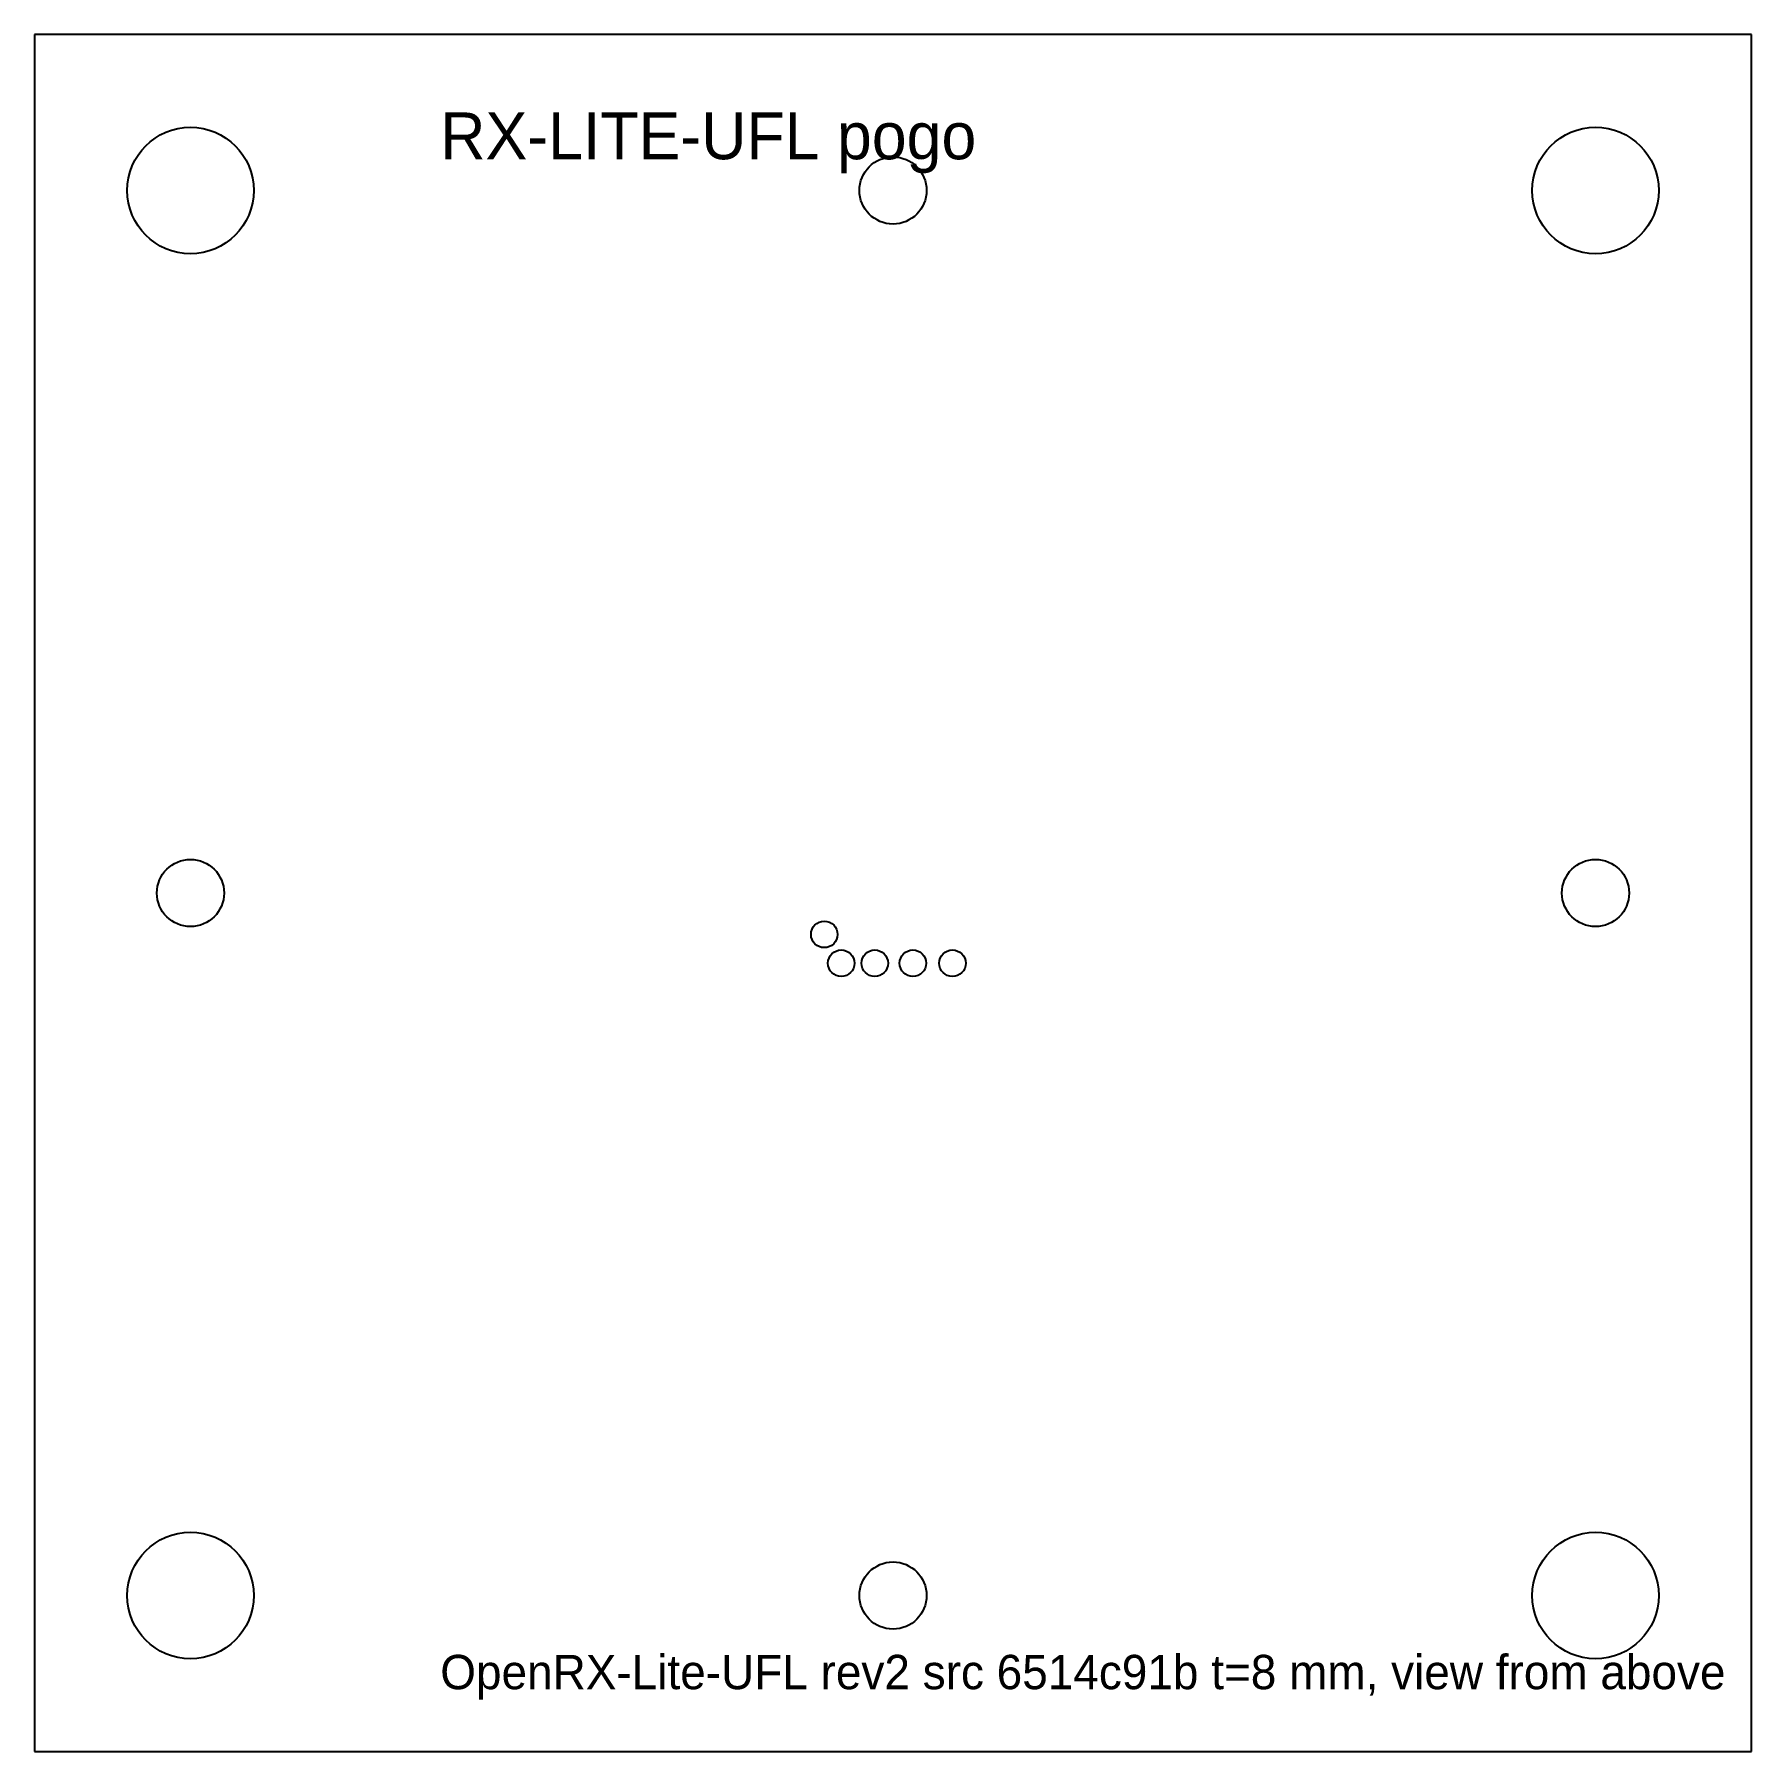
# Model space of a CAD drawing. Header units: millimetres. Extents: x -55 to 55, y -55 to 55.
import ezdxf

# ---------------------------------------------------------------- set-up
doc = ezdxf.new("R2010")
doc.units = ezdxf.units.MM

msp = doc.modelspace()

# ---------------------------------------------------------------- linework, layer by layer
at = {"layer": 'CUT'}
for p, q in [((55, 55), (-55, 55)), ((-55, 55), (-55, -55)), ((55, -55), (55, 55)), ((-55, -55), (55, -55))]:
    msp.add_line(p, q, dxfattribs=at)
for centre, radius in [((-45, 45), 4.05), ((45, 45), 4.05), ((0, 45), 2.15), ((-45, 0), 2.15), ((45, 0), 2.15), ((-4.4, -2.65), 0.85), ((-3.316, -4.5), 0.85), ((-1.168, -4.5), 0.85), ((1.276, -4.5), 0.85), ((3.808, -4.5), 0.85), ((-45, -45), 4.05), ((45, -45), 4.05), ((0, -45), 2.15)]:
    msp.add_circle(centre, radius, dxfattribs=at)

# ---------------------------------------------------------------- texts
at = {"layer": 'ENGRAVE'}
for s, height, p in [('RX-LITE-UFL pogo', 3, (-29, 47)), ('OpenRX-Lite-UFL rev2 src 6514c91b t=8 mm, view from above', 2.2, (-29, -51))]:
    msp.add_text(s, height=height, dxfattribs=at).set_placement(p)

doc.saveas('drawing.dxf')
